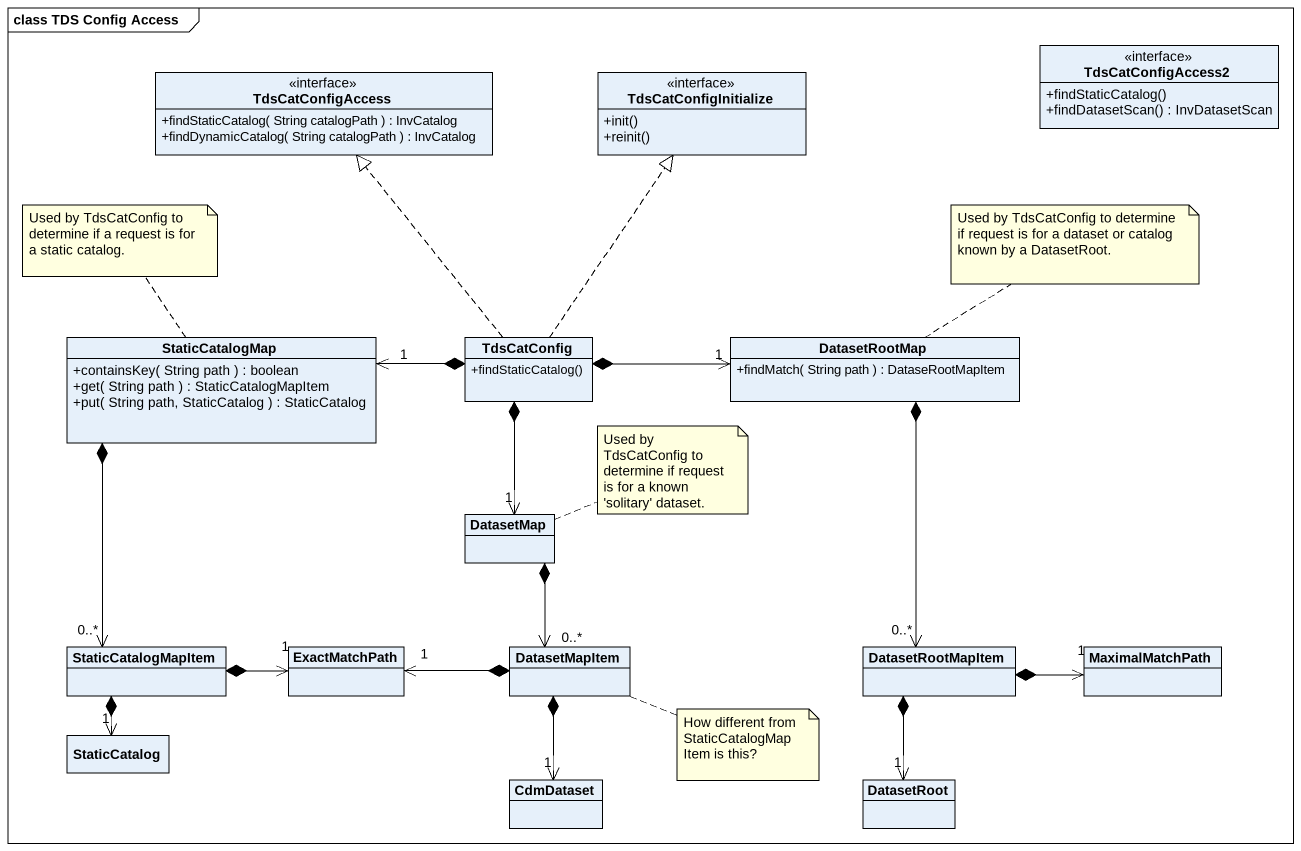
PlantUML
@startuml
mainframe class TDS Config Access
hide circle
hide empty members
skinparam classAttributeIconSize 0
interface TdsCatConfigAccess {
  +findStaticCatalog( String catalogPath ) : InvCatalog
  +findDynamicCatalog( String catalogPath ) : InvCatalog
}
interface TdsCatConfigInitialize {
  +init()
  +reinit()
}
interface TdsCatConfigAccess2 {
  +findStaticCatalog()
  +findDatasetScan() : InvDatasetScan
}
class StaticCatalogMap {
  +containsKey( String path ) : boolean
  +get( String path ) : StaticCatalogMapItem
  +put( String path, StaticCatalog ) : StaticCatalog
}
class TdsCatConfig {
  +findStaticCatalog()
}
class DatasetRootMap {
  +findMatch( String path ) : DataseRootMapItem
}
class DatasetMap
class StaticCatalogMapItem
class ExactMatchPath
class DatasetMapItem
class DatasetRootMapItem
class MaximalMatchPath
class StaticCatalog
class CdmDataset
class DatasetRoot
StaticCatalogMap *--> "0..*" StaticCatalogMapItem
TdsCatConfig .up.|> TdsCatConfigAccess
TdsCatConfig .up.|> TdsCatConfigInitialize
TdsCatConfig *-left-> "1" StaticCatalogMap
TdsCatConfig *-right-> "1" DatasetRootMap
TdsCatConfig *--> "1" DatasetMap
DatasetRootMap *--> "0..*" DatasetRootMapItem
DatasetMap *--> "0..*" DatasetMapItem
StaticCatalogMapItem *-right-> "1" ExactMatchPath
StaticCatalogMapItem *--> "1" StaticCatalog
DatasetMapItem *-left-> "1" ExactMatchPath
DatasetMapItem *--> "1" CdmDataset
DatasetRootMapItem *-right-> "1" MaximalMatchPath
DatasetRootMapItem *--> "1" DatasetRoot
note top of StaticCatalogMap : Used by TdsCatConfig to determine if a request is for a static catalog.
note top of DatasetRootMap : Used by TdsCatConfig to determine if request is for a dataset or catalog known by a DatasetRoot.
note right of DatasetMap : Used by TdsCatConfig to determine if request is for a known 'solitary' dataset.
note right of DatasetMapItem : How different from StaticCatalogMapItem is this?
@enduml
